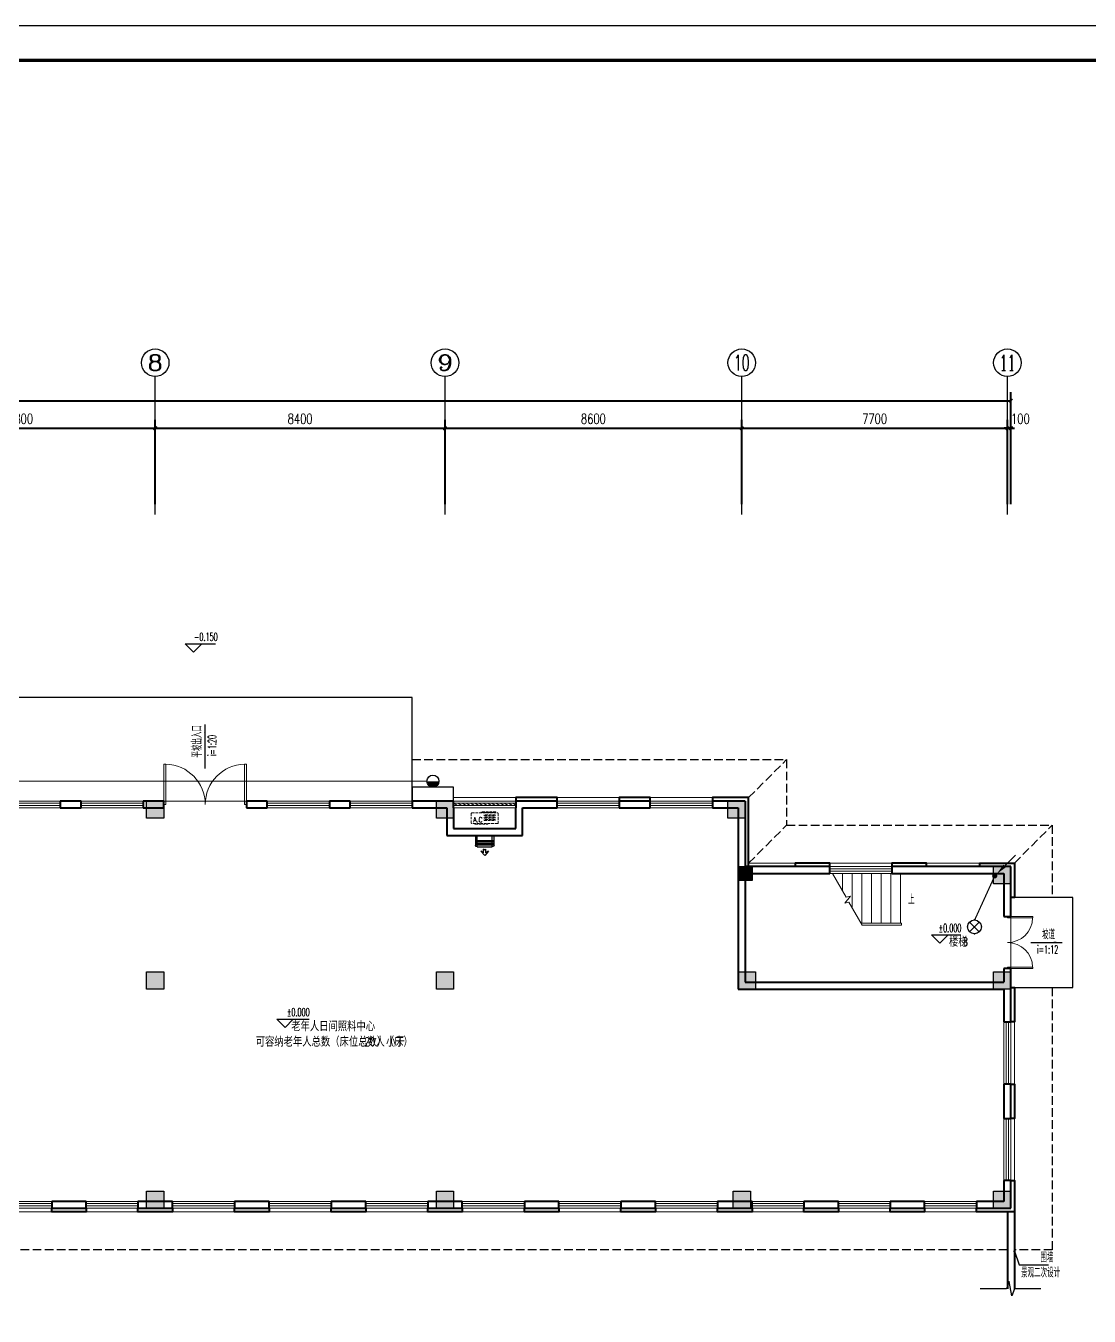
# Model space of a CAD drawing. Extents: x 491024 to 1725648, y 860327 to 1705161.
# Drawn here: x 697881 to 728701, y 1134329 to 1171719 of the extents above; entities that cross this region are included whole.
import ezdxf
from ezdxf.enums import TextEntityAlignment as Align

# ---------------------------------------------------------------- set-up
doc = ezdxf.new("R2010")
doc.units = 0
doc.header["$LTSCALE"] = 1000
doc.header["$MEASUREMENT"] = 0
doc.linetypes.add('DASH', pattern=[0.35, 0.25, -0.1])
doc.layers.get('Defpoints').update_dxf_attribs({"color": 8})
for name, color, linetype in [('A-AC', 8, 'Continuous'), ('A-DI-S(箭头)', 8, 'Continuous'), ('A-EQPM-MECH', 8, 'Continuous'), ('AXIS', 8, 'Continuous'), ('AXIS_TEXT', 8, 'Continuous'), ('C-AXIS(轴号)', 8, 'Continuous'), ('C-AXIS-T(字)', 8, 'Continuous'), ('DIM_ELEV', 8, 'Continuous'), ('DIM_LEAD', 8, 'Continuous'), ('DIM_SYMB', 8, 'Continuous'), ('EQUIP-照明', 3, 'Continuous'), ('LWIRE', 4, 'Continuous'), ('PUB_TEXT', 8, 'Continuous'), ('S-COLU-HATCH', 8, 'Continuous'), ('S-COLU-LINE1', 8, 'Continuous'), ('WIRE-照明', 2, 'Continuous'), ('卫生间', 8, 'Continuous'), ('图框', 140, 'Continuous'), ('平面线脚', 8, 'Continuous')]:
    doc.layers.add(name, color=color, linetype=linetype)
for name, color, linetype, lineweight in [('STAIR', 8, 'Continuous', 18), ('WALL', 8, 'Continuous', 40), ('WINDOW', 8, 'Continuous', 15), ('平面-看线', 8, 'Continuous', 15), ('平面-空调预留孔', 8, 'Continuous', 15)]:
    doc.layers.add(name, color=color, linetype=linetype, lineweight=lineweight)
doc.styles.add('_TCH_AXIS', font='COMPLEX', dxfattribs={"bigfont": 'GBCBIG'})
doc.styles.add('_TCH_DIM', font='SIMPLEX.shx', dxfattribs={"width": 0.7, "bigfont": 'GBCBIG.shx'})
doc.styles.add('_TCH_DIM_T3', font='SIMPLEX', dxfattribs={"width": 0.705882, "bigfont": 'GBCBIG'})
doc.styles.add('_TEL_DIM', font='SIMPLEX', dxfattribs={"width": 0.8, "height": 3.5, "bigfont": 'HZTXT'})
doc.styles.add('COMPLEX', font='COMPLEX')
doc.styles.get("Standard").update_dxf_attribs({"font": 'gbenor.shx', "bigfont": 'gbcbig.shx'})
doc.dimstyles.new('_TCH_ARCH&&100', dxfattribs={"dimtxt": 297.5, "dimasz": 100, "dimexe": 250, "dimexo": 300, "dimgap": 126.25, "dimtad": 1, "dimdec": 0, "dimzin": 0, "dimdsep": 46, "dimtxsty": '_TCH_DIM_T3', "dimblk": 'ARCHTICK', "dimcen": 0.09, "dimclrt": 7, "dimazin": 2, "dimtfac": 1, "dimtdec": 0, "dimtix": 1, "dimtmove": 2, "dimatfit": 3, "dimfxl": 1, "dimtolj": 1, "dimtzin": 0, "dimarcsym": 0})

# ---------------------------------------------------------------- blocks, each defined once
blk = doc.blocks.new('QER5Y5WE3')
for p, q in [((-194, 188), (-1, 388)), ((72, 389), (-156, 153)), ((389, 14), (0, 389)), ((72, 389), (387, 86)), ((236, 408), (404, 419)), ((326, 383), (236, 408)), ((326, 383), (253, 308)), ((399, 251), (404, 419)), ((194, -188), (-194, 188)), ((292, -73), (-90, 296)), ((321, -43), (-61, 326)), ((360, -17), (-29, 359)), ((387, 86), (159, -151)), ((388, 13), (194, -188)), ((297, 307), (253, 308)), ((299, 264), (297, 307)), ((372, 340), (299, 264)), ((399, 251), (372, 340))]:
    blk.add_line(p, q)
for centre, start, end in [((36, 352), 46.0154, 136.0154), ((351, 49), 316.0154, 46.0154)]:
    blk.add_arc(centre, 51.3, start, end)
blk = doc.blocks.new('gsergvr')
at = {"layer": '平面-空调预留孔', "linetype": 'DASH', "ltscale": 0.3}
for p, q in [((34075, 17176), (34075, 17166)), ((34085, 17156), (34438, 17156)), ((34448, 17166), (34448, 17176))]:
    blk.add_line(p, q, dxfattribs=at)
blk.add_lwpolyline([(34729, 17176), (33989, 17176, -0.414214), (33969, 17196), (33969, 17466, -0.414214), (33989, 17486), (34729, 17486, -0.414214), (34749, 17466), (34749, 17196, -0.414214)], format="xyb", close=True, dxfattribs=at)
for points in [[(34679, 17515), (34260, 17515), (34260, 17500), (34679, 17500)], [(34658, 17428), (34343, 17428), (34343, 17399), (34658, 17399)], [(34658, 17362), (34343, 17362), (34343, 17333), (34658, 17333)], [(34658, 17296), (34343, 17296), (34343, 17267), (34658, 17267)]]:
    blk.add_lwpolyline(points, close=True, dxfattribs=at)
for centre, start, end in [((34085, 17166), 180, 270), ((34438, 17166), 270, 0)]:
    blk.add_arc(centre, 10, start, end, dxfattribs=at)
at = {"layer": '平面-空调预留孔', "linetype": 'DASH', "ltscale": 0.3, "style": '_TCH_DIM', "width": 0.705882}
blk.add_text('A.C', height=146.9, dxfattribs=at).set_placement((34028, 17216))
blk = doc.blocks.new('rewerwer')
at = {"layer": 'S-COLU-HATCH'}
h = blk.add_hatch(color=256, dxfattribs=at)
h.dxf.hatch_style = 1
h.paths.add_polyline_path([(1340138, 1149256), (1340638, 1149256), (1340638, 1148756), (1340138, 1148756)])
h = blk.add_hatch(color=256, dxfattribs=at)
h.dxf.hatch_style = 1
h.paths.add_polyline_path([(1348538, 1149256), (1349038, 1149256), (1349038, 1148756), (1348538, 1148756)])
h = blk.add_hatch(color=256, dxfattribs=at)
h.dxf.hatch_style = 1
h.paths.add_polyline_path([(1356988, 1149256), (1357488, 1149256), (1357488, 1148756), (1356988, 1148756)])
h = blk.add_hatch(color=256, dxfattribs=at)
h.dxf.hatch_style = 1
h.paths.add_polyline_path([(1357288, 1147356), (1357688, 1147356), (1357688, 1146956), (1357288, 1146956)])
h = blk.add_hatch(color=256, dxfattribs=at)
h.dxf.hatch_style = 1
h.paths.add_polyline_path([(1364688, 1147356), (1365188, 1147356), (1365188, 1146856), (1364688, 1146856)])
h = blk.add_hatch(color=256, dxfattribs=at)
h.dxf.hatch_style = 1
h.paths.add_polyline_path([(1340138, 1144306), (1340638, 1144306), (1340638, 1143806), (1340138, 1143806)])
h = blk.add_hatch(color=256, dxfattribs=at)
h.dxf.hatch_style = 1
h.paths.add_polyline_path([(1348538, 1144306), (1349038, 1144306), (1349038, 1143806), (1348538, 1143806)])
h = blk.add_hatch(color=256, dxfattribs=at)
h.dxf.hatch_style = 1
h.paths.add_polyline_path([(1357288, 1144306), (1357788, 1144306), (1357788, 1143806), (1357288, 1143806)])
h = blk.add_hatch(color=256, dxfattribs=at)
h.dxf.hatch_style = 1
h.paths.add_polyline_path([(1364688, 1144306), (1365188, 1144306), (1365188, 1143806), (1364688, 1143806)])
h = blk.add_hatch(color=256, dxfattribs=at)
h.dxf.hatch_style = 1
h.paths.add_polyline_path([(1340138, 1137956), (1340638, 1137956), (1340638, 1137456), (1340138, 1137456)])
h = blk.add_hatch(color=256, dxfattribs=at)
h.dxf.hatch_style = 1
h.paths.add_polyline_path([(1348538, 1137956), (1349038, 1137956), (1349038, 1137456), (1348538, 1137456)])
h = blk.add_hatch(color=256, dxfattribs=at)
h.dxf.hatch_style = 1
h.paths.add_polyline_path([(1357138, 1137956), (1357638, 1137956), (1357638, 1137456), (1357138, 1137456)])
h = blk.add_hatch(color=256, dxfattribs=at)
h.dxf.hatch_style = 1
h.paths.add_polyline_path([(1364688, 1137956), (1365188, 1137956), (1365188, 1137456), (1364688, 1137456)])
at = {"layer": 'S-COLU-LINE1'}
for points in [[(1340138, 1149256), (1340638, 1149256), (1340638, 1148756), (1340138, 1148756)], [(1348538, 1149256), (1349038, 1149256), (1349038, 1148756), (1348538, 1148756)], [(1356988, 1149256), (1357488, 1149256), (1357488, 1148756), (1356988, 1148756)], [(1357288, 1147356), (1357688, 1147356), (1357688, 1146956), (1357288, 1146956)], [(1364688, 1147356), (1365188, 1147356), (1365188, 1146856), (1364688, 1146856)], [(1340138, 1144306), (1340638, 1144306), (1340638, 1143806), (1340138, 1143806)], [(1348538, 1144306), (1349038, 1144306), (1349038, 1143806), (1348538, 1143806)], [(1357288, 1144306), (1357788, 1144306), (1357788, 1143806), (1357288, 1143806)], [(1364688, 1144306), (1365188, 1144306), (1365188, 1143806), (1364688, 1143806)], [(1340138, 1137956), (1340638, 1137956), (1340638, 1137456), (1340138, 1137456)], [(1348538, 1137956), (1349038, 1137956), (1349038, 1137456), (1348538, 1137456)], [(1357138, 1137956), (1357638, 1137956), (1357638, 1137456), (1357138, 1137456)], [(1364688, 1137956), (1365188, 1137956), (1365188, 1137456), (1364688, 1137456)]]:
    blk.add_lwpolyline(points, close=True, dxfattribs=at)
blk = doc.blocks.new('_ArchTick')
at = {"color": 0, "linetype": 'ByBlock', "const_width": 0.4}
blk.add_lwpolyline([(-0.5, -0.5), (0.5, 0.5)], dxfattribs=at)
blk = doc.blocks.new('*D68')
at = {"layer": 'AXIS', "color": 0, "lineweight": -2, "transparency": 16777216}
for p, q in [((1293188, 1157856), (1293188, 1161106)), ((1365188, 1157856), (1365188, 1161106)), ((1293188, 1160856), (1365188, 1160856))]:
    blk.add_line(p, q, dxfattribs=at)
at = {"layer": 'Defpoints', "color": 0, "transparency": 16777216}
for p in [(1365188, 1160856), (1293188, 1157556), (1365188, 1157556)]:
    blk.add_point(p, dxfattribs=at)
at = {"layer": 'AXIS', "color": 0, "lineweight": -2, "transparency": 16777216, "xscale": 100, "yscale": 100, "zscale": 100, "rotation": 180}
blk.add_blockref('_ArchTick', (1293188, 1160856), dxfattribs=at)
at = {"layer": 'AXIS', "color": 0, "lineweight": -2, "transparency": 16777216, "xscale": 100, "yscale": 100, "zscale": 100}
blk.add_blockref('_ArchTick', (1365188, 1160856), dxfattribs=at)
at = {"layer": 'AXIS', "color": 7, "transparency": 16777216, "insert": (1329188, 1161131), "char_height": 297.5, "attachment_point": 5, "style": '_TCH_DIM_T3'}
blk.add_mtext('\\A1;72000', dxfattribs=at)
blk = doc.blocks.new('*D56')
at = {"layer": 'AXIS', "color": 0, "lineweight": -2, "transparency": 16777216}
for p, q in [((1332588, 1157856), (1332588, 1160306)), ((1340388, 1157856), (1340388, 1160306)), ((1332588, 1160056), (1340388, 1160056))]:
    blk.add_line(p, q, dxfattribs=at)
at = {"layer": 'Defpoints', "color": 0, "transparency": 16777216}
for p in [(1340388, 1160056), (1332588, 1157556), (1340388, 1157556)]:
    blk.add_point(p, dxfattribs=at)
at = {"layer": 'AXIS', "color": 0, "lineweight": -2, "transparency": 16777216, "xscale": 100, "yscale": 100, "zscale": 100, "rotation": 180}
blk.add_blockref('_ArchTick', (1332588, 1160056), dxfattribs=at)
at = {"layer": 'AXIS', "color": 0, "lineweight": -2, "transparency": 16777216, "xscale": 100, "yscale": 100, "zscale": 100}
blk.add_blockref('_ArchTick', (1340388, 1160056), dxfattribs=at)
at = {"layer": 'AXIS', "color": 7, "transparency": 16777216, "insert": (1336488, 1160331), "char_height": 297.5, "attachment_point": 5, "style": '_TCH_DIM_T3'}
blk.add_mtext('\\A1;7800', dxfattribs=at)
blk = doc.blocks.new('*D55')
at = {"layer": 'AXIS', "color": 0, "lineweight": -2, "transparency": 16777216}
for p, q in [((1340388, 1157856), (1340388, 1160306)), ((1348788, 1157856), (1348788, 1160306)), ((1340388, 1160056), (1348788, 1160056))]:
    blk.add_line(p, q, dxfattribs=at)
at = {"layer": 'Defpoints', "color": 0, "transparency": 16777216}
for p in [(1348788, 1160056), (1340388, 1157556), (1348788, 1157556)]:
    blk.add_point(p, dxfattribs=at)
at = {"layer": 'AXIS', "color": 0, "lineweight": -2, "transparency": 16777216, "xscale": 100, "yscale": 100, "zscale": 100, "rotation": 180}
blk.add_blockref('_ArchTick', (1340388, 1160056), dxfattribs=at)
at = {"layer": 'AXIS', "color": 0, "lineweight": -2, "transparency": 16777216, "xscale": 100, "yscale": 100, "zscale": 100}
blk.add_blockref('_ArchTick', (1348788, 1160056), dxfattribs=at)
at = {"layer": 'AXIS', "color": 7, "transparency": 16777216, "insert": (1344588, 1160331), "char_height": 297.5, "attachment_point": 5, "style": '_TCH_DIM_T3'}
blk.add_mtext('\\A1;8400', dxfattribs=at)
blk = doc.blocks.new('*D54')
at = {"layer": 'AXIS', "color": 0, "lineweight": -2, "transparency": 16777216}
for p, q in [((1348788, 1157856), (1348788, 1160306)), ((1357388, 1157856), (1357388, 1160306)), ((1348788, 1160056), (1357388, 1160056))]:
    blk.add_line(p, q, dxfattribs=at)
at = {"layer": 'Defpoints', "color": 0, "transparency": 16777216}
for p in [(1357388, 1160056), (1348788, 1157556), (1357388, 1157556)]:
    blk.add_point(p, dxfattribs=at)
at = {"layer": 'AXIS', "color": 0, "lineweight": -2, "transparency": 16777216, "xscale": 100, "yscale": 100, "zscale": 100, "rotation": 180}
blk.add_blockref('_ArchTick', (1348788, 1160056), dxfattribs=at)
at = {"layer": 'AXIS', "color": 0, "lineweight": -2, "transparency": 16777216, "xscale": 100, "yscale": 100, "zscale": 100}
blk.add_blockref('_ArchTick', (1357388, 1160056), dxfattribs=at)
at = {"layer": 'AXIS', "color": 7, "transparency": 16777216, "insert": (1353088, 1160331), "char_height": 297.5, "attachment_point": 5, "style": '_TCH_DIM_T3'}
blk.add_mtext('\\A1;8600', dxfattribs=at)
blk = doc.blocks.new('*D53')
at = {"layer": 'AXIS', "color": 0, "lineweight": -2, "transparency": 16777216}
for p, q in [((1357388, 1157856), (1357388, 1160306)), ((1365088, 1157856), (1365088, 1160306)), ((1357388, 1160056), (1365088, 1160056))]:
    blk.add_line(p, q, dxfattribs=at)
at = {"layer": 'Defpoints', "color": 0, "transparency": 16777216}
for p in [(1365088, 1160056), (1357388, 1157556), (1365088, 1157556)]:
    blk.add_point(p, dxfattribs=at)
at = {"layer": 'AXIS', "color": 0, "lineweight": -2, "transparency": 16777216, "xscale": 100, "yscale": 100, "zscale": 100, "rotation": 180}
blk.add_blockref('_ArchTick', (1357388, 1160056), dxfattribs=at)
at = {"layer": 'AXIS', "color": 0, "lineweight": -2, "transparency": 16777216, "xscale": 100, "yscale": 100, "zscale": 100}
blk.add_blockref('_ArchTick', (1365088, 1160056), dxfattribs=at)
at = {"layer": 'AXIS', "color": 7, "transparency": 16777216, "insert": (1361238, 1160331), "char_height": 297.5, "attachment_point": 5, "style": '_TCH_DIM_T3'}
blk.add_mtext('\\A1;7700', dxfattribs=at)
blk = doc.blocks.new('*D52')
at = {"layer": 'AXIS', "color": 0, "lineweight": -2, "transparency": 16777216}
for p, q in [((1365088, 1157856), (1365088, 1160306)), ((1365188, 1157856), (1365188, 1160306)), ((1365088, 1160056), (1364988, 1160056)), ((1365088, 1160056), (1365188, 1160056)), ((1365188, 1160056), (1365288, 1160056))]:
    blk.add_line(p, q, dxfattribs=at)
at = {"layer": 'Defpoints', "color": 0, "transparency": 16777216}
for p in [(1365188, 1160056), (1365088, 1157556), (1365188, 1157556)]:
    blk.add_point(p, dxfattribs=at)
at = {"layer": 'AXIS', "color": 0, "lineweight": -2, "transparency": 16777216, "xscale": 100, "yscale": 100, "zscale": 100}
blk.add_blockref('_ArchTick', (1365088, 1160056), dxfattribs=at)
at = {"layer": 'AXIS', "color": 0, "lineweight": -2, "transparency": 16777216, "xscale": 100, "yscale": 100, "zscale": 100, "rotation": 180}
blk.add_blockref('_ArchTick', (1365188, 1160056), dxfattribs=at)
at = {"layer": 'AXIS', "color": 7, "transparency": 16777216, "insert": (1365463, 1160331), "char_height": 297.5, "attachment_point": 5, "style": '_TCH_DIM_T3'}
blk.add_mtext('\\A1;100', dxfattribs=at)
blk = doc.blocks.new('$WINLIB2D$00000001')
at = {"color": 0}
for points in [[(-0.5, 0.5), (-0.5, -0.5)], [(-0.5, 0.5), (0.5, 0.5)], [(0.5, -0.5), (0.5, 0.5)], [(0.5, 0.167), (-0.5, 0.167)], [(0.5, -0.167), (-0.5, -0.167)], [(-0.5, -0.5), (0.5, -0.5)]]:
    blk.add_lwpolyline(points, dxfattribs=at)
blk = doc.blocks.new('$DorLib2D$00000002')
for p, q in [((-0.5, 0), (-0.5, 0.4875)), ((-0.475, 0.4875), (-0.5, 0.4875)), ((-0.475, 0), (-0.475, 0.4875)), ((0.475, 0), (0.475, 0.4875)), ((0.475, 0.4875), (0.5, 0.4875)), ((0.5, 0), (0.5, 0.4875)), ((-0.5, 0), (-0.475, 0)), ((0.5, 0), (0.475, 0))]:
    blk.add_line(p, q)
at = {"lineweight": 13}
for centre, start, end in [((-0.4875, 0), 0, 88.53072), ((0.4875, 0), 91.46928, 180)]:
    blk.add_arc(centre, 0.4875, start, end, dxfattribs=at)
blk = doc.blocks.new('$WINLIB2D$00000039')
at = {"color": 0}
for points in [[(-0.5, 0.5), (-0.5, -0.5)], [(0.5, 0.5), (-0.5, 0.5)], [(0.5, -0.5), (0.5, 0.5)], [(-0.5, 0.167), (0.5, 0.167)], [(-0.452, -0.167), (-0.5, 0.084)], [(-0.384, -0.167), (-0.448, 0.167)], [(-0.316, -0.167), (-0.38, 0.167)], [(-0.248, -0.167), (-0.312, 0.167)], [(-0.18, -0.167), (-0.244, 0.167)], [(-0.112, -0.167), (-0.176, 0.167)], [(-0.044, -0.167), (-0.108, 0.167)], [(0.024, -0.167), (-0.04, 0.167)], [(0.092, -0.167), (0.028, 0.167)], [(0.16, -0.167), (0.096, 0.167)], [(0.228, -0.167), (0.164, 0.167)], [(0.296, -0.167), (0.232, 0.167)], [(0.364, -0.167), (0.3, 0.167)], [(0.432, -0.167), (0.368, 0.167)], [(0.5, -0.167), (0.436, 0.167)], [(-0.5, -0.167), (0.5, -0.167)], [(0.5, -0.5), (-0.5, -0.5)]]:
    blk.add_lwpolyline(points, dxfattribs=at)
blk = doc.blocks.new('_AXISO')
blk.add_circle((0, 0), 0.5)
at = {"layer": 'AXIS_TEXT', "style": 'COMPLEX', "width": 1.041667}
blk.add_attdef('A', text='', height=0.56, dxfattribs=at).set_placement((-0.25, -0.28), (0.25, -0.28), align=Align.FIT)
blk = doc.blocks.new('$equip$00001151')
blk.add_circle((0, 0.5), 0.5)
for points in [[(0.43, 0.25), (-0.43, 0.25), (0.5, 0.5), (-0.5, 0.5)], [(0.25, 0.07), (-0.25, 0.07), (0.43, 0.25), (-0.43, 0.25)], [(0, 0), (0, 0), (0.25, 0.07), (-0.25, 0.07)]]:
    blk.add_solid(points)
at = {"flags": 9}
blk.add_attdef('A', (0, 0), '', height=0.00002, dxfattribs=at)
blk = doc.blocks.new('$equip$00002539')
for p, q in [((-0.354, 0.354), (0.354, -0.354)), ((0.354, 0.354), (-0.354, -0.354))]:
    blk.add_line(p, q)
at = {"const_width": 0.04}
blk.add_lwpolyline([(-0.5, 0, 1), (0.5, 0, 1), (-0.5, 0, 0.911406)], format="xyb", dxfattribs=at)
blk.add_circle((0, 0), 0.5)
for p in [(-0.5, 0), (0, 0.5), (0.5, 0), (0, -0.5)]:
    blk.add_point(p)
at = {"color": 7, "style": '_TEL_DIM', "flags": 1}
blk.add_attdef('A', text='', height=0.00002, dxfattribs=at).set_placement((0, 0), align=Align.MIDDLE_CENTER)
blk = doc.blocks.new('$TelecSys$00000078')
for p, q in [((1.15, 1.15), (0.55, 0.55)), ((0.104, 0.104), (0.104, 0.104)), ((-0.104, -0.104), (-0.104, -0.104))]:
    blk.add_line(p, q)
at = {"const_width": 0.142}
blk.add_lwpolyline([(-0.071, 0, 1), (0.071, 0, 1)], format="xyb", close=True, dxfattribs=at)
blk.add_solid([(0.62, 0.48), (0.48, 0.62), (0.1, 0.1)])
at = {"width": 0.8, "flags": 9}
blk.add_attdef('A', (0, 0), '', height=0.00002, dxfattribs=at)
blk = doc.blocks.new('SDFSDFGSDFGSDFHG')
at = {"layer": 'DIM_SYMB'}
for points in [[(1341837.7, 1151473.7), (1341837.7, 1151233.7), (1341805.7, 1151233.7)], [(1366669.4, 1145153.5), (1366429.4, 1145153.5), (1366429.4, 1145185.5)]]:
    blk.add_hatch(color=8, dxfattribs=at).paths.add_polyline_path(points)
at = {"layer": 'A-DI-S(箭头)', "color": 8}
blk.add_lwpolyline([(1366055.4, 1135123.9), (1365288.4, 1135123.9), (1365211.9, 1134913.9), (1365137.9, 1135333.9), (1365063.4, 1135123.9), (1364296.3, 1135123.9)], dxfattribs=at)
at = {"layer": 'A-EQPM-MECH', "color": 8}
for points in [[(1347837.7, 1149256.1), (1347837.7, 1152256.1), (1335837.7, 1152257.1), (1335837.7, 1149257.1)], [(1365287.7, 1143856.1), (1366987.7, 1143856.1), (1366987.7, 1146456.1), (1365187.7, 1146456.1)]]:
    blk.add_lwpolyline(points, dxfattribs=at)
at = {"layer": 'C-AXIS(轴号)', "color": 8}
for p, q in [((1340387.7, 1157556.1), (1340387.7, 1161556.1)), ((1348787.7, 1157556.1), (1348787.7, 1161556.1)), ((1357387.7, 1157556.1), (1357387.7, 1161556.1)), ((1365087.7, 1157556.1), (1365087.7, 1161556.1))]:
    blk.add_line(p, q, dxfattribs=at)
at = {"layer": 'DIM_ELEV', "color": 8}
for p, q in [((1341498.7, 1153574), (1341258.7, 1153814)), ((1341258.7, 1153814), (1342134.2, 1153814)), ((1341498.7, 1153574), (1341738.7, 1153814)), ((1363125.9, 1145138.1), (1362885.9, 1145378.1)), ((1362885.9, 1145378.1), (1363734.1, 1145378.1)), ((1363125.9, 1145138.1), (1363365.9, 1145378.1)), ((1344150.8, 1142698.3), (1343910.8, 1142938.3)), ((1343910.8, 1142938.3), (1344846.1, 1142938.3)), ((1344150.8, 1142698.3), (1344390.8, 1142938.3))]:
    blk.add_line(p, q, dxfattribs=at)
at = {"layer": 'DIM_LEAD', "color": 8}
for p, q in [((1365287.7, 1136209.9), (1365426.3, 1135812.7)), ((1365426.3, 1135812.7), (1366281.4, 1135812.7))]:
    blk.add_line(p, q, dxfattribs=at)
at = {"layer": 'DIM_LEAD', "color": 8, "const_width": 32}
blk.add_lwpolyline([(1365282.4, 1136225, 1), (1365293, 1136194.8, 1)], format="xyb", close=True, dxfattribs=at)
at = {"layer": 'DIM_SYMB', "color": 8}
for points in [[(1341837.7, 1150196), (1341837.7, 1151473.7)], [(1365761.2, 1145153.5), (1366669.4, 1145153.5)]]:
    blk.add_lwpolyline(points, dxfattribs=at)
blk.add_lwpolyline([(1362127.7, 1146406.1, 0, 0, 0), (1360827.7, 1146406.1, 64, 0, 0), (1360587.7, 1146406.1, 0, 0, 0)], format="xyseb", dxfattribs=at)
at = {"layer": 'STAIR', "color": 8}
for p, q in [((1361987.7, 1147156.1), (1360014.7, 1147156.1)), ((1360014.7, 1147156.1), (1360412.8, 1146466.7)), ((1360027.7, 1147133.6), (1360027.7, 1147156.1)), ((1360307.7, 1146648.6), (1360307.7, 1147156.1)), ((1360587.7, 1146163.7), (1360587.7, 1147156.1)), ((1360867.7, 1145716.1), (1360867.7, 1147156.1)), ((1361147.7, 1145716.1), (1361147.7, 1147156.1)), ((1361427.7, 1145716.1), (1361427.7, 1147156.1)), ((1361707.7, 1145716.1), (1361707.7, 1147156.1)), ((1361987.7, 1146397.9), (1361987.7, 1147156.1)), ((1360543.2, 1146501.6), (1360370.3, 1146295.6)), ((1360412.8, 1146466.7), (1360543.2, 1146501.6)), ((1361987.7, 1145716.1), (1361987.7, 1146397.9)), ((1360370.3, 1146295.6), (1360492.6, 1146328.3)), ((1360492.6, 1146328.3), (1360880.7, 1145656.1)), ((1362017.7, 1145716.1), (1360846.1, 1145716.1)), ((1361987.7, 1145656.1), (1360880.7, 1145656.1)), ((1362017.7, 1145656.1), (1360880.7, 1145656.1)), ((1362017.7, 1145656.1), (1362017.7, 1145716.1))]:
    blk.add_line(p, q, dxfattribs=at)
at = {"layer": 'WALL', "color": 8}
for p, q in [((1338237.7, 1149256.1), (1337637.7, 1149256.1)), ((1337637.7, 1149256.1), (1337637.7, 1149056.1)), ((1337637.7, 1149056.1), (1338237.7, 1149056.1)), ((1338237.7, 1149056.1), (1338237.7, 1149256.1)), ((1340637.7, 1149256.1), (1340037.7, 1149256.1)), ((1340037.7, 1149256.1), (1340037.7, 1149056.1)), ((1340037.7, 1149056.1), (1340637.7, 1149056.1)), ((1340637.7, 1149056.1), (1340637.7, 1149256.1)), ((1343637.7, 1149256.1), (1343037.7, 1149256.1)), ((1343037.7, 1149256.1), (1343037.7, 1149056.1)), ((1343037.7, 1149056.1), (1343637.7, 1149056.1)), ((1343637.7, 1149056.1), (1343637.7, 1149256.1)), ((1346037.7, 1149256.1), (1345437.7, 1149256.1)), ((1345437.7, 1149256.1), (1345437.7, 1149056.1)), ((1345437.7, 1149056.1), (1346037.7, 1149056.1)), ((1346037.7, 1149056.1), (1346037.7, 1149256.1)), ((1348937.7, 1149256.1), (1347837.7, 1149256.1)), ((1347837.7, 1149256.1), (1347837.7, 1149056.1)), ((1347837.7, 1149056.1), (1348837.7, 1149056.1)), ((1348837.7, 1149056.1), (1348837.7, 1148256.1)), ((1349037.7, 1149256.1), (1348937.7, 1149256.1)), ((1349037.7, 1149056.1), (1349037.7, 1149256.1)), ((1349037.7, 1149056.1), (1349037.7, 1148456.1)), ((1350937.7, 1149256.1), (1350837.7, 1149256.1)), ((1350837.7, 1149256.1), (1350837.7, 1149056.1)), ((1350837.7, 1148456.1), (1350837.7, 1149056.1)), ((1352037.7, 1149256.1), (1350937.7, 1149256.1)), ((1351037.7, 1149056.1), (1352037.7, 1149056.1)), ((1351037.7, 1148256.1), (1351037.7, 1149056.1)), ((1352037.7, 1149056.1), (1352037.7, 1149256.1)), ((1354737.7, 1149256.1), (1353837.7, 1149256.1)), ((1353837.7, 1149256.1), (1353837.7, 1149056.1)), ((1353837.7, 1149056.1), (1354737.7, 1149056.1)), ((1354737.7, 1149056.1), (1354737.7, 1149256.1)), ((1357487.7, 1149256.1), (1356537.7, 1149256.1)), ((1356537.7, 1149256.1), (1356537.7, 1149056.1)), ((1356537.7, 1149056.1), (1357287.7, 1149056.1)), ((1357287.7, 1149056.1), (1357287.7, 1147256.1)), ((1357487.7, 1149256.1), (1357487.7, 1147356.1)), ((1348837.7, 1148256.1), (1351037.7, 1148256.1)), ((1349037.7, 1148456.1), (1350837.7, 1148456.1)), ((1357287.7, 1147256.1), (1357287.7, 1143806.1)), ((1359937.7, 1147356.1), (1357487.7, 1147356.1)), ((1357487.7, 1147156.1), (1359937.7, 1147156.1)), ((1357487.7, 1147156.1), (1357487.7, 1144006.1)), ((1359937.7, 1147156.1), (1359937.7, 1147356.1)), ((1365187.7, 1147356.1), (1361737.7, 1147356.1)), ((1361737.7, 1147356.1), (1361737.7, 1147156.1)), ((1361737.7, 1147156.1), (1364987.7, 1147156.1)), ((1364987.7, 1147156.1), (1364987.7, 1145906.1)), ((1365187.7, 1145906.1), (1365187.7, 1147356.1)), ((1364987.7, 1145906.1), (1365187.7, 1145906.1)), ((1365187.7, 1144406.1), (1364987.7, 1144406.1)), ((1364987.7, 1144406.1), (1364987.7, 1144006.1)), ((1365187.7, 1143906.1), (1365187.7, 1144406.1)), ((1357287.7, 1143806.1), (1364987.7, 1143806.1)), ((1357487.7, 1144006.1), (1364987.7, 1144006.1)), ((1364987.7, 1143806.1), (1364987.7, 1142856.1)), ((1365187.7, 1142856.1), (1365187.7, 1143906.1)), ((1364987.7, 1142856.1), (1365187.7, 1142856.1)), ((1365187.7, 1141056.1), (1364987.7, 1141056.1)), ((1364987.7, 1141056.1), (1364987.7, 1140056.1)), ((1365187.7, 1140056.1), (1365187.7, 1141056.1)), ((1364987.7, 1140056.1), (1365187.7, 1140056.1)), ((1365187.7, 1138256.1), (1364987.7, 1138256.1)), ((1364987.7, 1138256.1), (1364987.7, 1137656.1)), ((1365187.7, 1137456.1), (1365187.7, 1138256.1)), ((1338387.7, 1137656.1), (1337387.7, 1137656.1)), ((1337387.7, 1137656.1), (1337387.7, 1137456.1)), ((1337387.7, 1137456.1), (1338387.7, 1137456.1)), ((1338387.7, 1137456.1), (1338387.7, 1137656.1)), ((1340887.7, 1137656.1), (1339887.7, 1137656.1)), ((1339887.7, 1137656.1), (1339887.7, 1137456.1)), ((1339887.7, 1137456.1), (1340887.7, 1137456.1)), ((1340887.7, 1137456.1), (1340887.7, 1137656.1)), ((1343687.7, 1137656.1), (1342687.7, 1137656.1)), ((1342687.7, 1137656.1), (1342687.7, 1137456.1)), ((1342687.7, 1137456.1), (1343687.7, 1137456.1)), ((1343687.7, 1137456.1), (1343687.7, 1137656.1)), ((1346487.7, 1137656.1), (1345487.7, 1137656.1)), ((1345487.7, 1137656.1), (1345487.7, 1137456.1)), ((1345487.7, 1137456.1), (1346487.7, 1137456.1)), ((1346487.7, 1137456.1), (1346487.7, 1137656.1)), ((1349287.7, 1137656.1), (1348287.7, 1137656.1)), ((1348287.7, 1137656.1), (1348287.7, 1137456.1)), ((1348287.7, 1137456.1), (1349287.7, 1137456.1)), ((1349287.7, 1137456.1), (1349287.7, 1137656.1)), ((1352087.7, 1137656.1), (1351087.7, 1137656.1)), ((1351087.7, 1137656.1), (1351087.7, 1137456.1)), ((1351087.7, 1137456.1), (1352087.7, 1137456.1)), ((1352087.7, 1137456.1), (1352087.7, 1137656.1)), ((1354887.7, 1137656.1), (1353887.7, 1137656.1)), ((1353887.7, 1137656.1), (1353887.7, 1137456.1)), ((1353887.7, 1137456.1), (1354887.7, 1137456.1)), ((1354887.7, 1137456.1), (1354887.7, 1137656.1)), ((1357687.7, 1137656.1), (1356687.7, 1137656.1)), ((1356687.7, 1137656.1), (1356687.7, 1137456.1)), ((1356687.7, 1137456.1), (1357687.7, 1137456.1)), ((1357687.7, 1137456.1), (1357687.7, 1137656.1)), ((1360187.7, 1137656.1), (1359187.7, 1137656.1)), ((1359187.7, 1137656.1), (1359187.7, 1137456.1)), ((1359187.7, 1137456.1), (1360187.7, 1137456.1)), ((1360187.7, 1137456.1), (1360187.7, 1137656.1)), ((1362687.7, 1137656.1), (1361687.7, 1137656.1)), ((1361687.7, 1137656.1), (1361687.7, 1137456.1)), ((1361687.7, 1137456.1), (1362687.7, 1137456.1)), ((1362687.7, 1137456.1), (1362687.7, 1137656.1)), ((1364987.7, 1137656.1), (1364187.7, 1137656.1)), ((1364187.7, 1137656.1), (1364187.7, 1137456.1)), ((1364187.7, 1137456.1), (1365187.7, 1137456.1))]:
    blk.add_line(p, q, dxfattribs=at)
for points in [[(1352037.7, 1149256.1), (1352037.7, 1149356.1), (1350837.7, 1149356.1), (1350837.7, 1149256.1)], [(1354737.7, 1149256.1), (1354737.7, 1149356.1), (1353837.7, 1149356.1), (1353837.7, 1149256.1)], [(1357587.7, 1147356.1), (1357587.7, 1149356.1), (1356537.7, 1149356.1), (1356537.7, 1149256.1)], [(1359937.7, 1147356.1), (1359937.7, 1147456.1), (1358937.7, 1147456.1), (1358937.7, 1147356.1)], [(1362737.7, 1147356.1), (1362737.7, 1147456.1), (1361737.7, 1147456.1), (1361737.7, 1147356.1)], [(1364287.7, 1147356.1), (1364287.7, 1147456.1), (1365287.7, 1147456.1), (1365287.7, 1146456.1), (1365187.7, 1146456.1)], [(1365187.7, 1143856.1), (1365287.7, 1143856.1), (1365287.7, 1142856.1), (1365187.7, 1142856.1)], [(1365187.7, 1141056.1), (1365287.7, 1141056.1), (1365287.7, 1140056.1), (1365187.7, 1140056.1)], [(1365187.7, 1138256.1), (1365287.7, 1138256.1), (1365287.7, 1137356.1), (1364187.7, 1137356.1), (1364187.7, 1137456.1)], [(1338387.7, 1137456.1), (1338387.7, 1137356.1), (1337387.7, 1137356.1), (1337387.7, 1137456.1)], [(1340887.7, 1137456.1), (1340887.7, 1137356.1), (1339887.7, 1137356.1), (1339887.7, 1137456.1)], [(1343687.7, 1137456.1), (1343687.7, 1137356.1), (1342687.7, 1137356.1), (1342687.7, 1137456.1)], [(1346487.7, 1137456.1), (1346487.7, 1137356.1), (1345487.7, 1137356.1), (1345487.7, 1137456.1)], [(1349287.7, 1137456.1), (1349287.7, 1137356.1), (1348287.7, 1137356.1), (1348287.7, 1137456.1)], [(1352087.7, 1137456.1), (1352087.7, 1137356.1), (1351087.7, 1137356.1), (1351087.7, 1137456.1)], [(1354887.7, 1137456.1), (1354887.7, 1137356.1), (1353887.7, 1137356.1), (1353887.7, 1137456.1)], [(1357687.7, 1137456.1), (1357687.7, 1137356.1), (1356687.7, 1137356.1), (1356687.7, 1137456.1)], [(1360187.7, 1137456.1), (1360187.7, 1137356.1), (1359187.7, 1137356.1), (1359187.7, 1137456.1)], [(1362687.7, 1137456.1), (1362687.7, 1137356.1), (1361687.7, 1137356.1), (1361687.7, 1137456.1)], [(1365087.7, 1137356.1), (1365087.7, 1135123.9)], [(1365287.7, 1137356.1), (1365287.7, 1135123.9)]]:
    blk.add_lwpolyline(points, dxfattribs=at)
at = {"layer": 'WINDOW', "color": 8}
for p, q in [((1340637.7, 1149256.1), (1343037.7, 1149256.1)), ((1365187.7, 1144406.1), (1365187.7, 1145906.1))]:
    blk.add_line(p, q, dxfattribs=at)
at = {"layer": '卫生间', "color": 8, "linetype": 'DASH'}
for points in [[(1347837.7, 1150456.1), (1358687.7, 1150456.1), (1358687.7, 1148556.1), (1366387.7, 1148556.1), (1366387.7, 1146506.1)], [(1357587.7, 1149356.1), (1358687.7, 1150456.1)], [(1357587.7, 1147456.1), (1358687.7, 1148556.1)], [(1365287.7, 1147456.1), (1366387.7, 1148556.1)], [(1366387.7, 1143856.1), (1366387.7, 1136256.1), (1365287.7, 1136256.1)], [(1365087.7, 1136256.1), (1315937.3, 1136256.1)]]:
    blk.add_lwpolyline(points, dxfattribs=at)
at = {"layer": '平面-看线', "color": 8}
for points in [[(1349037.7, 1149356.1), (1350837.7, 1149356.1)], [(1352037.7, 1149356.1), (1353837.7, 1149356.1)], [(1354737.7, 1149356.1), (1356537.7, 1149356.1)], [(1358937.7, 1147456.1), (1357587.7, 1147456.1)], [(1359937.7, 1147456.1), (1361737.7, 1147456.1)], [(1362737.7, 1147456.1), (1364287.7, 1147456.1)], [(1365287.7, 1142856.1), (1365287.7, 1141056.1)], [(1365287.7, 1140056.1), (1365287.7, 1138256.1)], [(1335887.7, 1137356.1), (1337387.7, 1137356.1)], [(1338387.7, 1137356.1), (1339887.7, 1137356.1)], [(1340887.7, 1137356.1), (1342687.7, 1137356.1)], [(1343687.7, 1137356.1), (1345487.7, 1137356.1)], [(1346487.7, 1137356.1), (1348287.7, 1137356.1)], [(1349287.7, 1137356.1), (1351087.7, 1137356.1)], [(1352087.7, 1137356.1), (1353887.7, 1137356.1)], [(1354887.7, 1137356.1), (1356687.7, 1137356.1)], [(1357687.7, 1137356.1), (1359187.7, 1137356.1)], [(1360187.7, 1137356.1), (1361687.7, 1137356.1)], [(1362687.7, 1137356.1), (1364187.7, 1137356.1)]]:
    blk.add_lwpolyline(points, dxfattribs=at)
at = {"layer": '平面线脚', "color": 8}
blk.add_lwpolyline([(1349037.7, 1149256.1), (1349037.7, 1149656.1), (1347837.7, 1149656.1), (1347837.7, 1149256.1)], dxfattribs=at)
at = {"layer": 'A-AC', "color": 8, "linetype": 'ByBlock', "xscale": -1, "rotation": 136.0153936611567}
blk.add_blockref('QER5Y5WE3', (1349937.7, 1148256.1), dxfattribs=at)
at = {"layer": 'C-AXIS(轴号)', "color": 8}
ref = blk.add_blockref('_AXISO', (1340387.7, 1161956.1), dxfattribs=dict(at, xscale=800, yscale=800, zscale=800))
ref.add_attrib('A', '8', dxfattribs={"layer": 'C-AXIS-T(字)', "height": 452.5, "style": '_TCH_AXIS', "width": 1.5}).set_placement((1340161.4, 1161729.9), (1340614, 1161729.9), align=Align.FIT)
ref = blk.add_blockref('_AXISO', (1348787.7, 1161956.1), dxfattribs=dict(at, xscale=800, yscale=800, zscale=800))
ref.add_attrib('A', '9', dxfattribs={"layer": 'C-AXIS-T(字)', "height": 452.5, "style": '_TCH_AXIS', "width": 1.5}).set_placement((1348561.4, 1161729.9), (1349014, 1161729.9), align=Align.FIT)
ref = blk.add_blockref('_AXISO', (1357387.7, 1161956.1), dxfattribs=dict(at, xscale=800, yscale=800, zscale=800))
ref.add_attrib('A', '10', dxfattribs={"layer": 'C-AXIS-T(字)', "height": 452.55, "style": '_TCH_AXIS', "width": 0.724138}).set_placement((1357161.4, 1161729.9), (1357614, 1161729.9), align=Align.FIT)
ref = blk.add_blockref('_AXISO', (1365087.7, 1161956.1), dxfattribs=dict(at, xscale=800, yscale=800, zscale=800))
ref.add_attrib('A', '11', dxfattribs={"layer": 'C-AXIS-T(字)', "height": 452.55, "style": '_TCH_AXIS', "width": 0.875}).set_placement((1364861.4, 1161729.9), (1365314, 1161729.9), align=Align.FIT)
at = {"layer": 'S-COLU-LINE1', "color": 8}
blk.add_blockref('rewerwer', (0, 0), dxfattribs=at)
at = {"layer": 'WINDOW', "color": 8}
for name, p, xscale, yscale, zscale, rotation in [('$DorLib2D$00000002', (1341837.7, 1149156.1), 2400, 2400, 2400, 1.87890327085041e-12), ('$WINLIB2D$00000001', (1336737.7, 1149156.1), 1800, -200, 1800, 1.87890327085041e-12), ('$WINLIB2D$00000001', (1339137.7, 1149156.1), 1800, -200, 1800, 1.87890327085041e-12), ('$WINLIB2D$00000001', (1344537.7, 1149156.1), -1800, -200, -1800, 1.87890327085041e-12), ('$WINLIB2D$00000001', (1346937.7, 1149156.1), -1800, -200, -1800, 1.87890327085041e-12), ('$WINLIB2D$00000001', (1352937.7, 1149156.1), 1800, -200, 1800, 2.068250112030151e-12), ('$WINLIB2D$00000001', (1355637.7, 1149156.1), 1800, -200, 1800, 2.068250112030151e-12), ('$WINLIB2D$00000001', (1360837.7, 1147256.1), -1800, -200, -1800, 359.9999999999953), ('$DorLib2D$00000002', (1365087.7, 1145156.1), -1500, -1500, -1500, 89.99999999993629), ('$WINLIB2D$00000001', (1365087.7, 1141956.1), -1800, -200, -1800, 89.99999999993697), ('$WINLIB2D$00000001', (1365087.7, 1139156.1), -1800, -200, -1800, 89.99999999993697), ('$WINLIB2D$00000001', (1336637.7, 1137556.1), 1500, -200, 1500, 179.9999999999931), ('$WINLIB2D$00000001', (1339137.7, 1137556.1), 1500, -200, 1500, 179.9999999999931), ('$WINLIB2D$00000001', (1341787.7, 1137556.1), -1800, -200, -1800, 179.9999999999931), ('$WINLIB2D$00000001', (1344587.7, 1137556.1), -1800, -200, -1800, 179.9999999999931), ('$WINLIB2D$00000001', (1347387.7, 1137556.1), -1800, -200, -1800, 179.9999999999931), ('$WINLIB2D$00000001', (1350187.7, 1137556.1), -1800, -200, -1800, 179.9999999999931), ('$WINLIB2D$00000001', (1352987.7, 1137556.1), -1800, -200, -1800, 179.9999999999931), ('$WINLIB2D$00000001', (1355787.7, 1137556.1), -1800, -200, -1800, 179.9999999999931), ('$WINLIB2D$00000001', (1358437.7, 1137556.1), 1500, -200, 1500, 179.9999999999931), ('$WINLIB2D$00000001', (1360937.7, 1137556.1), 1500, -200, 1500, 179.9999999999931), ('$WINLIB2D$00000001', (1363437.7, 1137556.1), 1500, -200, 1500, 179.9999999999931)]:
    blk.add_blockref(name, p, dxfattribs=dict(at, xscale=xscale, yscale=yscale, zscale=zscale, rotation=rotation))
at = {"layer": 'WINDOW', "color": 8, "xscale": -1800, "yscale": -200, "zscale": -1800}
blk.add_blockref('$WINLIB2D$00000039', (1349937.7, 1149156.1), dxfattribs=at)
at = {"layer": '平面-空调预留孔', "color": 8}
blk.add_blockref('gsergvr', (1315579.1, 1131424.9), dxfattribs=at)
at = {"layer": 'PUB_TEXT', "color": 8, "style": '_TCH_DIM'}
for s, height, width, p in [('-0.150', 238, 0.494118, (1341516.6, 1153894.1)), ('上', 270.1, 0.7, (1362207.8, 1146266.1)), ('%%P0.000', 238, 0.494118, (1363094.1, 1145458.1)), ('坡道', 270.07, 0.7, (1366086, 1145251.4)), ('i=1:12', 238, 0.494118, (1365949.3, 1144835.4)), ('%%P0.000', 238, 0.494118, (1344206.1, 1143018.4)), ('围墙', 270.07, 0.7, (1366041.6, 1135892.8)), ('景观二次设计', 270.07, 0.7, (1365482.8, 1135452.6))]:
    blk.add_text(s, height=height, dxfattribs=dict(at, width=width)).set_placement(p)
for s, height, width, p in [('平坡出入口', 270.07, 0.7, (1341739.7, 1150512.7)), ('i=1:20', 238, 0.494118, (1342155.8, 1150557.7))]:
    blk.add_text(s, height=height, rotation=90, dxfattribs=dict(at, width=width)).set_placement(p)
at = {"layer": 'PUB_TEXT', "color": 8}
for s, height, p in [('楼梯', 270.07, (1363393.8, 1145036.5)), ('3', 280, (1363786.9, 1145036.5)), ('老年人日间照料中心', 270.07, (1344329.9, 1142586.6)), ('可容纳老年人总数（床位总数）小于', 270.071, (1343300, 1142139.8)), ('20', 280, (1346445.6, 1142139.8)), ('人（床）', 270.07, (1346772.2, 1142139.8))]:
    blk.add_text(s, height=height, dxfattribs=at).set_placement(p)
at = {"layer": 'AXIS', "color": 8}
for p1, p2, distance, picture, middle in [((1293187.7, 1157556.1), (1365187.7, 1157556.1), 3300, '*D68', (1329187.7, 1161131.1)), ((1332587.7, 1157556.1), (1340387.7, 1157556.1), 2500, '*D56', (1336487.7, 1160331.1)), ((1340387.7, 1157556.1), (1348787.7, 1157556.1), 2500, '*D55', (1344587.7, 1160331.1)), ((1348787.7, 1157556.1), (1357387.7, 1157556.1), 2500, '*D54', (1353087.7, 1160331.1)), ((1357387.7, 1157556.1), (1365087.7, 1157556.1), 2500, '*D53', (1361237.7, 1160331.1))]:
    dim = blk.add_aligned_dim(p1=p1, p2=p2, distance=distance, dimstyle='_TCH_ARCH&&100', dxfattribs=at)
    dim.commit()
    dim.dimension.update_dxf_attribs({"geometry": picture, "text_midpoint": middle})
dim = blk.add_linear_dim(base=(1365187.7, 1160056.1), p1=(1365087.7, 1157556.1), p2=(1365187.7, 1157556.1), angle=0, dimstyle='_TCH_ARCH&&100', dxfattribs=at)
dim.commit()
dim.dimension.update_dxf_attribs({"geometry": '*D52', "text_midpoint": (1365462.7, 1160331.1), "dimtype": 129})

msp = doc.modelspace()

# ---------------------------------------------------------------- linework, layer by layer
at = {"layer": 'WIRE-照明', "const_width": 35}
for points in [[(709506, 1149831.1), (696656, 1149831.1)], [(725962.4, 1147085.8), (725381, 1145808.7)]]:
    msp.add_lwpolyline(points, dxfattribs=at)
at = {"layer": '图框'}
msp.add_lwpolyline([(640213, 1112318.7), (745313, 1112318.7), (745313, 1171718.7), (640213, 1171718.7)], close=True, dxfattribs=at)
at = {"layer": '图框', "const_width": 100}
msp.add_lwpolyline([(642713, 1113318.7), (744313, 1113318.7), (744313, 1170718.7), (642713, 1170718.7)], close=True, dxfattribs=at)

# ---------------------------------------------------------------- block references
at = {"layer": 'EQUIP-照明'}
for name, p, xscale, yscale, zscale in [('$equip$00001151', (709681, 1149656.1), 350, 350, 350), ('$equip$00002539', (725374.5, 1145608.8), 400, 400, 400)]:
    msp.add_blockref(name, p, dxfattribs=dict(at, xscale=xscale, yscale=yscale, zscale=zscale))
at = {"layer": 'LWIRE', "xscale": 525, "yscale": 525, "zscale": 525}
msp.add_blockref('$TelecSys$00000078', (725962.4, 1147085.8), dxfattribs=at)
at = {"layer": 'WALL', "color": 252}
msp.add_blockref('SDFSDFGSDFGSDFHG', (-638756.7, 0), dxfattribs=at)

doc.saveas('drawing.dxf')
